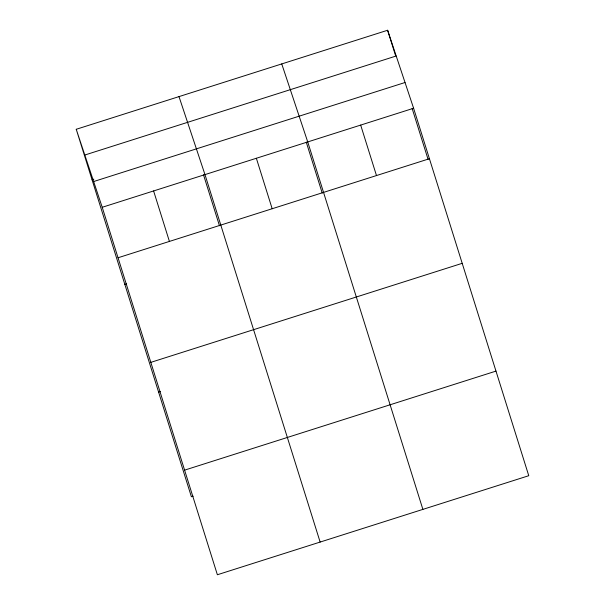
<?xml version="1.0" encoding="UTF-8"?>
<svg xmlns="http://www.w3.org/2000/svg" width="605" height="605" viewBox="0 0 605 605"><rect width="100%" height="100%" fill="white"/><g stroke="black" fill="none" stroke-linecap="round" stroke-linejoin="round"><path stroke-width="0.91" d="M76.238 129.288L387.623 30.25L413.608 108.25L528.762 475.711L217.376 574.75L102.222 207.288L76.238 129.288L191.392 496.75L193.169 496.183M84.813 155.031L396.192 55.993M92.058 179.761L93.828 179.193M93.646 181.545L405.032 82.507M102.222 207.288L413.608 108.25M118.043 257.76L429.421 158.722M124.834 284.365L126.611 283.805M150.819 362.365L462.205 263.326M158.616 392.146L160.386 391.579M184.601 470.145L495.979 371.107M281.748 63.926L307.733 141.925L422.887 509.387M178.997 96.603L204.982 174.603L320.136 542.065M387.623 30.25L395.526 55.486M412.126 108.439L428.09 159.402M360.671 125.084L376.484 175.556M306.251 142.107L322.223 193.071M256.361 158.268L272.174 208.733M203.499 174.792L219.471 225.756M153.602 190.946L169.415 241.418"/></g></svg>
